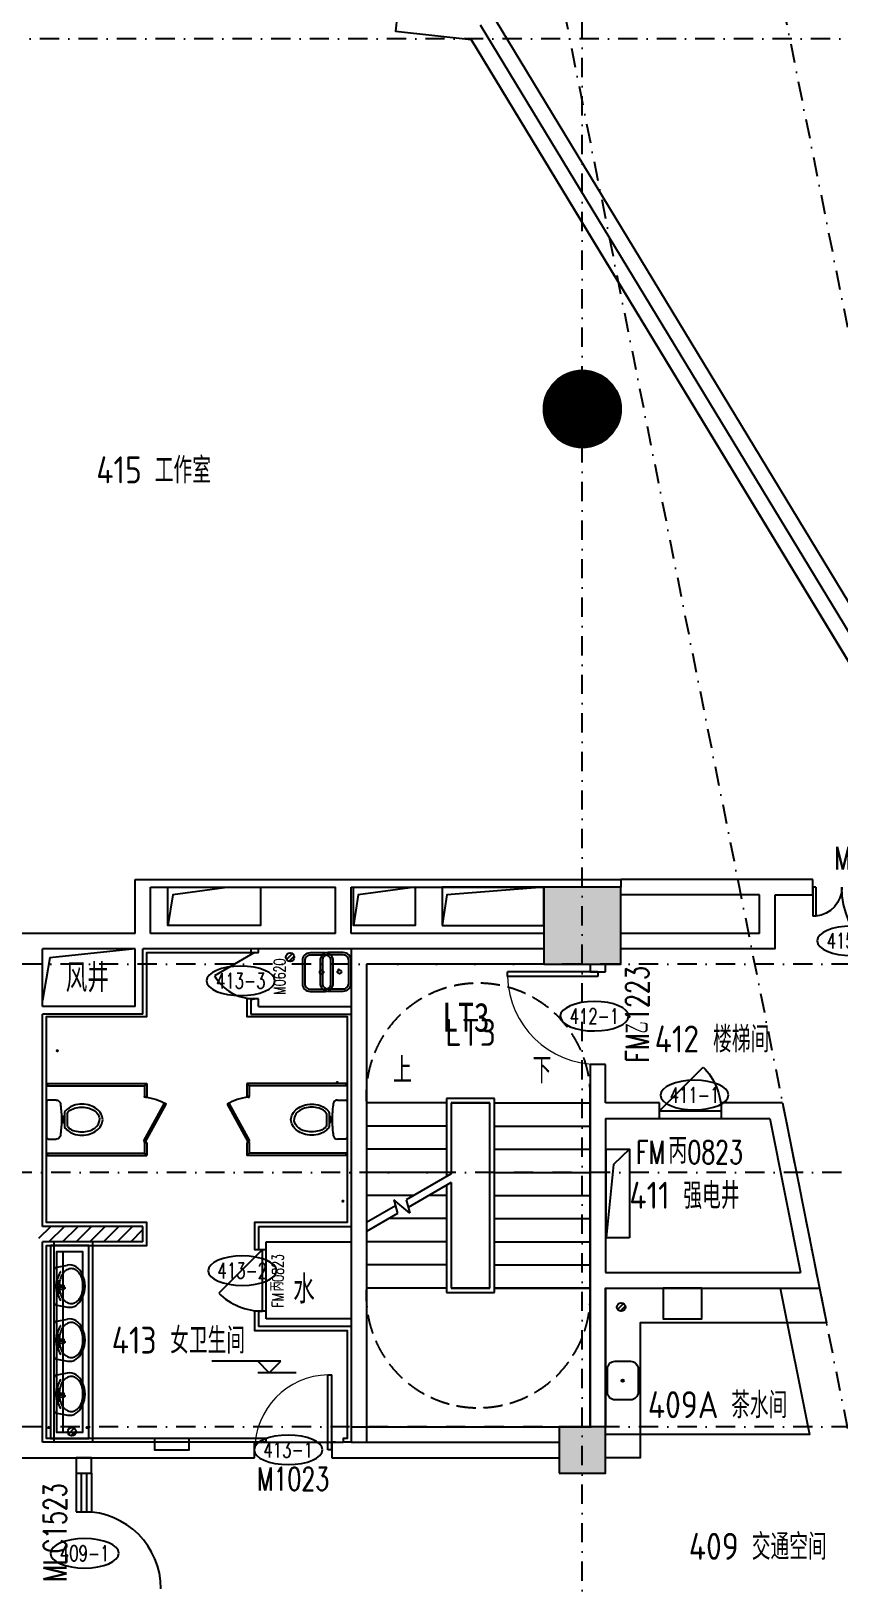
# Model space of a CAD drawing. Extents: x -354516 to 794396, y -401250 to -150594.
# Drawn here: x -316866 to -306387, y -322196 to -302056 of the extents above; entities that cross this region are included whole.
import ezdxf
from ezdxf.enums import TextEntityAlignment as Align

# ---------------------------------------------------------------- set-up
doc = ezdxf.new("R2010")
doc.units = 0
doc.header["$LTSCALE"] = 1000
doc.header["$MEASUREMENT"] = 0
for name, pattern in [('DASH', [0.35, 0.25, -0.1]), ('DASHDOT2', [0.5, 0.25, -0.125, 0, -0.125]), ('DOTE', [2.42, 2, -0.2, 0.02, -0.2])]:
    doc.linetypes.add(name, pattern=pattern)
for name, color, linetype in [('510p-01$0$Door No.', 252, 'Continuous'), ('an-furniture', 176, 'Continuous'), ('COLUMN', 2, 'Continuous'), ('DIM_ELEV', 3, 'Continuous'), ('DIM_LEAD', 3, 'Continuous'), ('DIM_SYMB', 3, 'Continuous'), ('DOOR_FIRE', 4, 'Continuous'), ('DOOR_FIRE_TEXT', 7, 'Continuous'), ('DOTE', 251, 'DOTE'), ('PIPE', 3, 'Continuous'), ('PUB_HATCH', 8, 'Continuous'), ('PUB_TEXT', 7, 'Continuous'), ('S_SURFACE', 6, 'Continuous'), ('SPACE', 251, 'Continuous'), ('STAIR', 250, 'Continuous'), ('text', 7, 'Continuous'), ('WALL', 2, 'Continuous'), ('WINDOW', 4, 'Continuous'), ('WINDOW_TEXT', 7, 'Continuous'), ('墙体', 7, 'Continuous'), ('房间名字和编号', 252, 'Continuous')]:
    doc.layers.add(name, color=color, linetype=linetype)
doc.layers.add('an-wc', color=253, linetype='Continuous', lineweight=25)
doc.layers.add('SLAB', color=60, linetype='Continuous', plot=False)
doc.styles.add('510p-04$0$_TCH_WINDOW', font='SIMPLEX', dxfattribs={"bigfont": 'GBCBIG'})
doc.styles.add('_TCH_DIM', font='SIMPLEX', dxfattribs={"bigfont": 'GBCBIG'})
doc.styles.add('_TCH_WINDOW', font='SIMPLEX', dxfattribs={"bigfont": 'GBCBIG'})
doc.styles.add('DIMHT', font='simhei_0.ttf', dxfattribs={"width": 0.8})
doc.styles.add('HT', font='romant.shx', dxfattribs={"width": 0.8, "bigfont": 'tjhts.shx'})
doc.styles.get("Standard").update_dxf_attribs({"font": 'gbenor.shx', "bigfont": 'gbcbig.shx'})
pattern_1 = [(45, (860121.94, 226820.36), (-88.388383, 88.388383), [])]

# ---------------------------------------------------------------- blocks, each defined once
blk = doc.blocks.new('A$C037F382F')
at = {"layer": 'an-wc'}
for p, q in [((-243, 17), (-273, 173)), ((216, 0), (-216, 0)), ((-79, 49), (-79, 29)), ((-22, 49), (-11, 121)), ((22, 49), (11, 121)), ((79, 49), (79, 29)), ((243, 17), (272, 173))]:
    blk.add_line(p, q, dxfattribs=at)
for centre, major_axis, start_param, end_param in [((0, 200), (275, 0), -0.135622, 3.277215), ((-27, 221), (200, 0), 2.725595, 3.141593), ((-27, 221), (200, 0), 3.141593, 3.55759), ((-14, 216), (215, 0), 2.324001, 2.725595), ((-6, 210), (227, 0), 1.941234, 2.324001), ((0, 200), (242, 0), 1.570796, 1.941234), ((0, 200), (242, 0), 1.200359, 1.570796), ((5, 210), (227, 0), 0.817592, 1.200359), ((14, 216), (215, 0), 0.415998, 0.817592), ((27, 221), (200, 0), 0, 0.415998), ((27, 221), (200, 0), -0.415998, 0), ((-216, 20), (27.5, 0), 3.277215, 4.712389), ((-14, 225), (215, 0), 3.55759, 3.959185), ((142, 248), (397, 0), 3.737677, 3.75941), ((-6, 218), (258, 0), 3.959185, 4.341951), ((-6, 232), (227, 0), 3.959185, 4.341951), ((0, 228), (273, 0), 4.341951, 4.419347), ((0, 242), (242, 0), 4.341951, 4.629594), ((0, -197), (348, 0), 1.631074, 1.799403), ((0, 275), (348, 0), 4.483782, 4.712389), ((0, 49), (22, 0), 3.141593, 6.283185), ((0, 121), (11, 0), -0.000069, 3.141524), ((0, 275), (348, 0), -1.570796, -1.342189), ((0, 242), (242, 0), -1.488001, -1.200359), ((0, -197), (348, 0), 1.342189, 1.510519), ((0, 228), (273, 0), -1.277754, -1.200359), ((5, 232), (227, 0), -1.200359, -0.817592), ((5, 218), (258, 0), -1.200359, -0.817592), ((14, 225), (215, 0), -0.817592, -0.415998), ((-142, 248), (397, 0), -0.617817, -0.596084), ((216, 20), (27.5, 0), 4.712389, 6.147563)]:
    blk.add_ellipse(centre, major_axis=major_axis, ratio=0.727273, start_param=start_param, end_param=end_param, dxfattribs=at)
blk = doc.blocks.new('dgfhfdhd')
at = {"layer": 'an-wc'}
for points in [[(-243, 285), (-243, -15, 0.414214), (-143, -115), (57, -115, 0.414214), (157, -15), (157, 285, 0.414214), (57, 385), (-143, 385, 0.414214)], [(-213, 285), (-213, -15, 0.414214), (-143, -85), (57, -85, 0.414214), (127, -15), (127, 285, 0.414214), (57, 355), (-143, 355, 0.414214)]]:
    blk.add_lwpolyline(points, format="xyb", close=True, dxfattribs=at)
blk.add_circle((7, 135), 25, dxfattribs=at)
blk = doc.blocks.new('GRID')
at = {"layer": '墙体', "color": 250, "linetype": 'DASHDOT2', "lineweight": -3}
for p, q in [((20697.5, 81236.4), (37415.8, -2355.2)), ((17951.9, 80687.3), (34670.2, -2904.3)), ((20936.4, 36586.5), (20936.4, 72586.5)), ((53157.6, 66586.5), (-19063.6, 66586.5)), ((107436.4, 54586.5), (-19063.6, 54586.5)), ((57305.3, 51886.5), (-19063.6, 51886.5)), ((107436.4, 48586.5), (-19063.6, 48586.5))]:
    blk.add_line(p, q, dxfattribs=at)
blk = doc.blocks.new('$DorLib2D$00000001')
for p, q in [((0.45, 0.975), (0.5, 0.975)), ((0.45, 0), (0.45, 0.975)), ((0.5, 0), (0.5, 0.975)), ((0.5, 0), (0.45, 0))]:
    blk.add_line(p, q)
at = {"lineweight": 13}
blk.add_arc((0.475, 0), 0.975, 91.4693, 180, dxfattribs=at)
blk = doc.blocks.new('$DorLib2D$00000114')
at = {"color": 0}
blk.add_line((0.5, 0), (-0.207, 0.707), dxfattribs=at)
blk.add_arc((0.5, 0), 1, 135, 180, dxfattribs=at)
blk = doc.blocks.new('$DorLib2D$00000225')
at = {"color": 0}
for p, q in [((0.475, -0.001), (0.475, 0.752)), ((0.475, 0.752), (0.5, 0.752)), ((0.5, -0.001), (0.5, 0.752)), ((-0.5, 0), (-0.5, 0.252)), ((-0.475, 0.252), (-0.5, 0.252)), ((-0.475, 0), (-0.475, 0.252)), ((-0.475, 0), (-0.5, 0)), ((0.475, -0.001), (0.5, -0.001))]:
    blk.add_line(p, q, dxfattribs=at)
for centre, radius, start, end in [((0.505, -0.002), 0.755, 92.2493, 179.7238), ((-0.501, 0.003), 0.251, 359.7899, 84.0974)]:
    blk.add_arc(centre, radius, start, end, dxfattribs=at)
blk = doc.blocks.new('_FZH')
at = {"color": 255}
blk.add_lwpolyline([(-0.5, -0.5), (0.5, -0.5), (0.5, 0.5), (-0.5, 0.5)], close=True, dxfattribs=at)
at = {"layer": 'PUB_HATCH', "color": 250}
blk.add_solid([(-0.5, -0.5), (0.5, -0.5), (-0.5, 0.5), (0.5, 0.5)], dxfattribs=at)
blk = doc.blocks.new('_YZH')
at = {"color": 255}
blk.add_circle((0, 0), 0.5, dxfattribs=at)
at = {"layer": 'PUB_HATCH', "color": 250, "const_width": 0.5}
blk.add_lwpolyline([(-0.25, 0, 1), (0.25, 0, 1)], format="xyb", close=True, dxfattribs=at)
blk = doc.blocks.new('510p-04$0$Door_Tag')
at = {"extrusion": (0, 0, -1)}
blk.add_ellipse((0, 0), major_axis=(443, 1), ratio=0.431859, dxfattribs=at)
at = {"style": '510p-04$0$_TCH_WINDOW', "width": 0.705882}
blk.add_attdef('DOOR_TAG', text='', height=200, dxfattribs=at).set_placement((0, 0), align=Align.MIDDLE_CENTER)
blk = doc.blocks.new('F8D958FG9FF')
at = {"layer": '房间名字和编号'}
for s, height, p in [('415', 350, (-110931, -354942)), ('工作室', 337.6, (-110173, -354942)), ('LT3', 350, (-106406, -362238)), ('412', 350, (-103689, -362323)), ('楼梯间', 337.6, (-102931, -362323)), ('411', 350, (-104017, -364350)), ('强电井', 337.6, (-103317, -364350)), ('413', 350, (-110731, -366229)), ('女卫生间', 337.6, (-109973, -366229)), ('409A', 350, (-103777, -367066)), ('茶水间', 337.6, (-102697, -367066)), ('409', 350, (-103246, -368903)), ('交通空间', 337.6, (-102429, -368903))]:
    blk.add_text(s, height=height, dxfattribs=at).set_placement(p)
blk = doc.blocks.new('A$C5C3F4138')
at = {"layer": 'an-wc'}
for p, q in [((-79, -27), (-79, -7)), ((-22, -27), (-11, -99)), ((22, -27), (11, -99)), ((79, -27), (79, -7))]:
    blk.add_line(p, q, dxfattribs=at)
for centre, major_axis, start_param, end_param in [((0, -253), (-348, 0), 4.483782, 4.712389), ((0, -253), (-348, 0), -1.570796, -1.342189), ((0, 219), (-348, 0), 1.342189, 1.510519), ((0, -27), (-22, 0), 3.141593, 6.283185), ((0, -99), (-11, 0), -0.000069, 3.141524), ((0, 219), (-348, 0), 1.631074, 1.799403)]:
    blk.add_ellipse(centre, major_axis=major_axis, ratio=0.727273, start_param=start_param, end_param=end_param, dxfattribs=at)
blk = doc.blocks.new('DFHGKHJKJSSS')
at = {"layer": 'an-wc'}
for points in [[(-875, -637), (-875, 1863), (-375, 1863), (-375, -637)], [(-715, -557), (-715, 1783), (-455, 1783), (-455, -557)]]:
    blk.add_lwpolyline(points, close=True, dxfattribs=at)
blk.add_lwpolyline([(-715, -557), (-795, -557), (-795, 1783), (-715, 1783)], dxfattribs=at)
at = {"layer": 'an-wc', "rotation": 90}
for p in [(-795, 1313), (-795, 613), (-795, -87)]:
    blk.add_blockref('A$C5C3F4138', p, dxfattribs=at)
blk = doc.blocks.new('$DorLib2D$00000228')
at = {"color": 0}
blk.add_line((0.5, 0), (0, 0.866), dxfattribs=at)
blk.add_arc((0.5, 0), 1, 120, 180, dxfattribs=at)
blk = doc.blocks.new('23F2D3D3')
at = {"layer": 'an-wc'}
for p, q in [((-1215240, -543435), (-1216540, -543435)), ((-1216540, -543435), (-1216540, -543600)), ((-1216510, -543465), (-1216510, -543600)), ((-1215240, -543465), (-1216510, -543465)), ((-1216794, -543703), (-1216772, -543690)), ((-1216524, -544190), (-1216794, -543703)), ((-1216502, -544176), (-1216772, -543690)), ((-1216510, -543600), (-1216540, -543600)), ((-1215367, -543647), (-1215262, -543647)), ((-1215240, -543668), (-1215240, -544133)), ((-1215510, -543820), (-1215510, -543981)), ((-1215473, -543805), (-1215473, -543998)), ((-1215473, -543863), (-1215454, -543863)), ((-1215454, -543938), (-1215473, -543938)), ((-1215454, -543863), (-1215454, -543873)), ((-1215454, -543873), (-1215435, -543873)), ((-1215454, -543927), (-1215454, -543873)), ((-1215454, -543927), (-1215454, -543938)), ((-1215435, -543927), (-1215454, -543927)), ((-1215262, -544154), (-1215367, -544154)), ((-1216510, -544200), (-1216540, -544200)), ((-1216540, -544200), (-1216540, -544365)), ((-1215240, -544365), (-1216540, -544365)), ((-1216524, -544190), (-1216502, -544176)), ((-1216510, -544200), (-1216510, -544335)), ((-1215240, -544335), (-1216510, -544335))]:
    blk.add_line(p, q, dxfattribs=at)
for points in [[(-1216524, -543601), (-1216524, -543611), (-1216513, -543611), (-1216513, -543601)], [(-1216513, -544200), (-1216513, -544188), (-1216524, -544188), (-1216524, -544200)]]:
    blk.add_lwpolyline(points, dxfattribs=at)
for points in [[(-1215969, -543902, -0.128381), (-1215950, -543829, -0.106268), (-1215890, -543760, -0.085065), (-1215806, -543718, -0.074422), (-1215699, -543702, -0.074422), (-1215592, -543718, -0.093985), (-1215518, -543760, -0.073872), (-1215473, -543805, -0.130921)], [(-1215510, -543820, 0.073654), (-1215532, -543790, 0.085065), (-1215604, -543754, 0.074422), (-1215699, -543739, 0.074422), (-1215794, -543754, 0.085065), (-1215866, -543790, 0.106268), (-1215915, -543846, 0.128381), (-1215929, -543899, 0.131396)], [(-1215473, -543998, -0.073872), (-1215518, -544043, -0.093985), (-1215592, -544086, -0.074422), (-1215699, -544102, -0.074422), (-1215806, -544086, -0.085065), (-1215890, -544043, -0.106268), (-1215950, -543975, -0.128381), (-1215969, -543902, -0.130921)], [(-1215510, -543981, -0.073654), (-1215532, -544011, -0.085065), (-1215604, -544047, -0.074422), (-1215699, -544061, -0.074422), (-1215794, -544047, -0.085065), (-1215866, -544011, -0.106268), (-1215915, -543955, -0.128381), (-1215929, -543902, -0.131396)]]:
    blk.add_lwpolyline(points, format="xyb", dxfattribs=at)
for centre, radius, start, end in [((-1216488, -544171), 560, 93.7719, 123.231), ((-1213933, -543900), 1502, 172.0681, 178.9699), ((-1215367, -543701), 54, 90, 172.0681), ((-1215262, -543668), 21.6, 0, 90), ((-1213933, -543900), 1502, 178.9699, 181.0301), ((-1213933, -543900), 1502, 181.0301, 187.9319), ((-1215367, -544100), 54, 187.9319, 270), ((-1215262, -544133), 21.6, 270, 0)]:
    blk.add_arc(centre, radius, start, end, dxfattribs=at)
for points in [[(-1216540, -543435), (-1216540, -543465), (-1216510, -543435), (-1216510, -543465)], [(-1215270, -543435), (-1215270, -543465), (-1215240, -543435), (-1215240, -543465)], [(-1216540, -544335), (-1216540, -544365), (-1216510, -544335), (-1216510, -544365)], [(-1215270, -544335), (-1215270, -544365), (-1215240, -544335), (-1215240, -544365)]]:
    blk.add_trace(points, dxfattribs=at)

msp = doc.modelspace()

# ---------------------------------------------------------------- hatches: boundary and pattern name
at = {"layer": 'PIPE'}
h = msp.add_hatch(dxfattribs=at)
h.set_pattern_fill('ANSI31', color=256, scale=25)
h.set_pattern_definition([(45, (-306959.704, 144819.44), (-28.0633004, 28.0633004), [])])
edge = h.paths.add_edge_path()
edge.add_arc((-313506.2, -314066.6), 55, 0, 360)
h = msp.add_hatch(dxfattribs=at)
h.set_pattern_fill('ANSI31', color=256, scale=25)
h.set_pattern_definition([(45, (-302665.704, 140280.94), (-28.0633004, 28.0633004), [])])
edge = h.paths.add_edge_path()
edge.add_arc((-309212.2, -318605.1), 55, 0, 360)
h = msp.add_hatch(dxfattribs=at)
h.set_pattern_fill('ANSI31', color=256, scale=25)
h.set_pattern_definition([(45, (-309789.204, 138664.44), (-28.0633004, 28.0633004), [])])
edge = h.paths.add_edge_path()
edge.add_arc((-316335.7, -320221.6), 55, 0, 360)
at = {"layer": 'PUB_HATCH'}
h = msp.add_hatch(dxfattribs=at)
h.set_pattern_fill('普通砖', color=256, scale=50, style=0)
h.set_pattern_definition(pattern_1)
h.paths.add_polyline_path([(-314015.7, -313958.1), (-314015.7, -314008.1), (-313915.7, -314008.1), (-313915.7, -313958.1), (-313949, -313891.4)])
h = msp.add_hatch(dxfattribs=at)
h.set_pattern_fill('普通砖', color=256, scale=50, style=0)
h.set_pattern_definition(pattern_1)
h.paths.add_polyline_path([(-313915.7, -314708.1), (-313915.7, -314608.1), (-314015.7, -314608.1), (-314015.7, -314808.1)])
h = msp.add_hatch(dxfattribs=at)
h.set_pattern_fill('普通砖', color=256, scale=50, style=0)
h.set_pattern_definition([(45, (859921.94, 226820.36), (-88.388383, 88.388383), [])])
h.paths.add_polyline_path([(-315415.7, -317558.1), (-316715.7, -317558.1), (-316815.7, -317658.1), (-316715.7, -317758.1), (-315415.7, -317758.1)])

# ---------------------------------------------------------------- linework, layer by layer
at = {"layer": 'an-furniture'}
msp.add_lwpolyline([(-308667.8, -318358), (-308667.8, -318758), (-308167.8, -318758), (-308167.8, -318358)], close=True, dxfattribs=at)
msp.add_lwpolyline([(-309090.7, -319808), (-309290.7, -319808, -0.4142136), (-309390.7, -319708), (-309390.7, -319408, -0.4142136), (-309290.7, -319308), (-309090.7, -319308, -0.4142136), (-308990.7, -319408), (-308990.7, -319708, -0.4142136)], format="xyb", close=True, dxfattribs=at)
msp.add_circle((-309190.7, -319558), 15, dxfattribs=at)
at = {"layer": 'an-wc'}
for p, q in [((-316565.7, -320358.1), (-316565.7, -317758.1)), ((-316065.8, -320358.1), (-316065.8, -317758.1))]:
    msp.add_line(p, q, dxfattribs=at)
for points in [[(-306640, -318358.1), (-306550, -318808), (-308965.7, -318808), (-308965.7, -320558.1), (-309415.7, -320558.1), (-309415.7, -318358.1)], [(-315265.7, -320308.1), (-315265.7, -320458.1), (-314815.7, -320458.1), (-314815.7, -320308.1)]]:
    msp.add_lwpolyline(points, close=True, dxfattribs=at)
at = {"layer": 'DIM_ELEV'}
for p, q in [((-313625.6, -319308.4), (-314523.1, -319308.4)), ((-313775.6, -319458.4), (-313925.6, -319308.4)), ((-313775.6, -319458.4), (-313625.6, -319308.4)), ((-313425.6, -319458.4), (-313925.6, -319458.4))]:
    msp.add_line(p, q, dxfattribs=at)
at = {"layer": 'DIM_LEAD', "const_width": 20}
for points in [[(-312875.5, -314243.1, 1), (-312875.5, -314223.1, 1)], [(-316515, -315281.4, 1), (-316535, -315281.4, 1)], [(-312903.8, -315693.1, 1), (-312883.8, -315693.1, 1)], [(-312830.3, -317230.9, 1), (-312810.3, -317230.9, 1)], [(-316637.8, -320158, 1), (-316637.8, -320178, 1)], [(-316140.1, -320158, 1), (-316140.1, -320178, 1)]]:
    msp.add_lwpolyline(points, format="xyb", close=True, dxfattribs=at)
at = {"layer": 'DIM_SYMB'}
for points in [[(-314290.7, -313158.1), (-315028, -313257.6), (-315090.7, -313658.1)], [(-311885.7, -313158.1), (-312623, -313257.6), (-312685.7, -313658.1)]]:
    msp.add_lwpolyline(points, dxfattribs=at)
at = {"layer": 'DIM_SYMB', "color": 251}
msp.add_lwpolyline([(-310215.7, -313158.1), (-311473, -313257.6), (-311535.7, -313658.1)], dxfattribs=at)
at = {"layer": 'DIM_SYMB'}
for points in [[(-312065.7, -315808, 0, 0, 0), (-312065.7, -316858, 80, 0, 0), (-312065.7, -317158, 0, 0, 0)], [(-310265.7, -315808, 0, 0, 0), (-310265.7, -319258, 0, 0, 0), (-312065.7, -319258, 0, 0, 0), (-312065.7, -317758, 80, 0, 0), (-312065.7, -317458, 0, 0, 0)]]:
    msp.add_lwpolyline(points, format="xyseb", dxfattribs=at)
at = {"layer": 'DOOR_FIRE'}
for p, q in [((-308715.7, -316058, 100), (-307915.7, -316058, 100)), ((-308715.7, -316158.1), (-307915.7, -316158)), ((-313865.7, -318658.1), (-313865.7, -317858.1))]:
    msp.add_line(p, q, dxfattribs=at)
at = {"layer": 'PIPE'}
for centre in [(-313506.2, -314066.6), (-309212.2, -318605.1), (-316335.7, -320221.6)]:
    msp.add_circle(centre, 55, dxfattribs=at)
at = {"layer": 'S_SURFACE'}
for points in [[(-313815.7, -320358.1), (-313815.7, -320308.1), (-316665.7, -320308.1), (-316665.7, -317808.1), (-315365.7, -317808.1), (-315365.7, -317508.1), (-316665.7, -317508), (-316665.7, -314838.1), (-315365.8, -314838.1), (-315365.7, -314008.1), (-314015.7, -314008.1)], [(-314015.7, -314608.1), (-314065.7, -314608.1), (-314065.7, -314838.1), (-312765.7, -314838.1), (-312765.7, -317508), (-313965.7, -317508), (-313965.7, -317858.1), (-313915.7, -317858.1)], [(-313915.7, -318658.1), (-313965.7, -318658.1), (-313965.7, -318908), (-312765.7, -318908.5), (-312765.7, -320308.1), (-312815.7, -320308.1), (-312815.7, -320358.1)]]:
    msp.add_lwpolyline(points, dxfattribs=at)
at = {"layer": 'SLAB', "color": 251}
for points in [[(-315090.7, -313158.1), (-313890.7, -313158.1), (-313890.7, -313658.1), (-315090.7, -313658.1)], [(-312685.7, -313158.1), (-311885.7, -313158.1), (-311885.7, -313658.1), (-312685.7, -313658.1)], [(-311535.7, -313658.1), (-310215.7, -313658.1), (-310215.7, -313158.1), (-311535.7, -313158.1)], [(-309105.4, -317708.1), (-309405.4, -317708.1), (-309405.4, -316558.1), (-309105.4, -316558.1)]]:
    msp.add_lwpolyline(points, close=True, dxfattribs=at)
msp.add_lwpolyline([(-309105.4, -316558.1), (-309313.1, -316754.5), (-309405.4, -317708.1)], dxfattribs=at)
at = {"layer": 'STAIR'}
for p, q in [((-311475.7, -315958), (-312515.7, -315958)), ((-310855.7, -315898), (-311475.7, -315898)), ((-311475.7, -315898), (-311475.7, -316909.6)), ((-311415.7, -315958), (-311415.7, -316875)), ((-310915.7, -315958), (-311415.7, -315958)), ((-311415.7, -315958), (-311415.7, -316875)), ((-311415.7, -315958), (-310915.7, -315958)), ((-310915.7, -318358), (-310915.7, -315958)), ((-310915.7, -318358), (-310915.7, -315958)), ((-310855.7, -318418), (-310855.7, -315898)), ((-310855.7, -315958), (-309615.7, -315958)), ((-309615.7, -318358), (-309615.7, -315958)), ((-311475.7, -316258), (-312515.7, -316258)), ((-310855.7, -316258), (-309615.7, -316258)), ((-311475.7, -316558), (-312515.7, -316558)), ((-310855.7, -316558), (-309615.7, -316558)), ((-311475.7, -316858), (-312515.7, -316858)), ((-311415.7, -316875), (-312001.3, -317213.1)), ((-311415.7, -316990.4), (-311974.5, -317313.1)), ((-311415.7, -316990.4), (-311415.7, -318358)), ((-311415.7, -316990.4), (-311415.7, -318358)), ((-310855.7, -316858), (-309615.7, -316858)), ((-311905.9, -317158), (-312515.7, -317158)), ((-311475.7, -317158), (-311705.9, -317158)), ((-311475.7, -317025.1), (-311475.7, -318418)), ((-310855.7, -317158), (-309615.7, -317158)), ((-312139.6, -317292.9), (-312515.7, -317510.1)), ((-312112.8, -317392.9), (-312515.7, -317625.5)), ((-311955.1, -317385.4), (-312161.2, -317212.5)), ((-312161.2, -317212.5), (-312112.8, -317392.9)), ((-312001.3, -317213.1), (-311955.1, -317385.4)), ((-311475.7, -317458), (-312225.5, -317458)), ((-310855.7, -317458), (-309615.7, -317458)), ((-311475.7, -317758), (-312515.7, -317758)), ((-310855.7, -317758), (-309615.7, -317758)), ((-311475.7, -318058), (-312515.7, -318058)), ((-310855.7, -318058), (-309615.7, -318058)), ((-312715.7, -318358), (-312715.7, -320158)), ((-311475.7, -318358), (-312515.7, -318358)), ((-311475.7, -318358), (-312515.7, -318358)), ((-311415.7, -318358), (-310915.7, -318358)), ((-310915.7, -318358), (-311415.7, -318358)), ((-310855.7, -318358), (-309615.7, -318358)), ((-309615.7, -318358), (-310855.7, -318358)), ((-309615.7, -320158), (-309615.7, -318358)), ((-311475.7, -318418), (-310855.7, -318418)), ((-312715.7, -320158), (-309615.7, -320158))]:
    msp.add_line(p, q, dxfattribs=at)
msp.add_lwpolyline([(-315515.8, -313958.1), (-316620.3, -314075.5), (-316715.7, -314628.1)], dxfattribs=at)
at = {"layer": 'STAIR', "linetype": 'DASH'}
for centre, start, end in [((-311065.7, -315858), 356.05211, 183.94789), ((-311065.7, -315858), 356.05211, 183.94789), ((-311065.7, -318458), 176.05211, 3.94789)]:
    msp.add_arc(centre, 1453.4, start, end, dxfattribs=at)
at = {"layer": 'WALL', "color": 0}
for p, q in [((-312140.4, -302056.2), (-311157, -302166.6)), ((-304603.5, -312585.6), (-311037.3, -301978.2)), ((-304803.5, -312641.5), (-311157, -302166.6))]:
    msp.add_line(p, q, dxfattribs=at)
at = {"layer": 'WALL'}
for p, q in [((-315515.7, -313058.1), (-312715.7, -313058.1)), ((-315515.7, -313758.1), (-315515.7, -313058.1)), ((-315315.7, -313158.1), (-312915.7, -313158.1)), ((-315315.7, -313758.1), (-315315.7, -313158.1)), ((-312915.7, -313758.1), (-312915.7, -313158.1)), ((-312715.7, -313058.1), (-309415.7, -313058.1)), ((-312715.7, -313758.1), (-312715.7, -313158.1)), ((-312715.7, -313158.1), (-310215.7, -313158.1)), ((-309415.7, -313058.1), (-309215.7, -313058.1)), ((-309215.7, -313058.1), (-309215.7, -313158.1)), ((-307215.7, -313058.1), (-309215.7, -313058.1)), ((-306724.6, -313058.1), (-307215.7, -313058.1)), ((-306724.6, -313258.1), (-306724.6, -313058.1)), ((-307415.7, -313258.1), (-309215.7, -313258.1)), ((-307415.7, -313758.1), (-307415.7, -313258.1)), ((-307215.7, -313258.1), (-306724.6, -313258.1)), ((-307215.7, -313958.1), (-307215.7, -313258.1)), ((-316715.7, -313758.1), (-318985, -313758.1)), ((-315515.7, -313758.1), (-316715.7, -313758.1)), ((-315515.7, -313758.1), (-315515.7, -313758.1)), ((-314115.7, -313758.1), (-315315.7, -313758.1)), ((-312915.7, -313758.1), (-314115.7, -313758.1)), ((-310215.7, -313758.1), (-312715.7, -313758.1)), ((-307415.7, -313758.1), (-309215.7, -313758.1)), ((-316715.7, -314708.1), (-316715.7, -313958.1)), ((-315515.7, -313958.1), (-316715.7, -313958.1)), ((-316715.7, -314708.1), (-316715.7, -313958.1)), ((-315515.8, -313958.1), (-316715.7, -313958.1)), ((-315515.8, -314708.1), (-315515.8, -313958.1)), ((-314015.7, -313958.1), (-315415.8, -313958.1)), ((-315415.8, -314808.1), (-315415.8, -313958.1)), ((-315315.7, -313958.1), (-315415.7, -313958.1)), ((-314215.7, -313958.1), (-315315.7, -313958.1)), ((-312715.7, -313958.1), (-314115.7, -313958.1)), ((-314015.7, -313958.1), (-314015.7, -314008.1)), ((-312715.7, -313958.1), (-313915.7, -313958.1)), ((-313915.7, -314008.1), (-313915.7, -313958.1)), ((-310215.7, -313958.1), (-312915.7, -313958.1)), ((-312715.7, -313958.1), (-312715.7, -317558.1)), ((-310215.7, -313958.1), (-312715.7, -313958.1)), ((-307215.7, -313958.1), (-309215.7, -313958.1)), ((-314015.7, -314008.1), (-313915.7, -314008.1)), ((-312715.7, -314158.1), (-312715.7, -317758.1)), ((-310215.7, -314158.1), (-312515.7, -314158.1)), ((-312515.7, -314158.1), (-312515.7, -315196.4)), ((-309615.7, -314158.1), (-309615.7, -314258.1)), ((-309415.7, -314258.1), (-309415.7, -314158.1)), ((-309615.7, -314258.1), (-309415.7, -314258.1)), ((-315515.8, -314708.1), (-316715.7, -314708.1)), ((-313915.7, -314608.1), (-314015.7, -314608.1)), ((-314015.7, -314608.1), (-314015.7, -314808.1)), ((-313915.7, -314708.1), (-313915.7, -314608.1)), ((-313915.7, -314708.1), (-312715.7, -314708.1)), ((-316715.7, -317358.1), (-316715.7, -314808.1)), ((-315415.8, -314808.1), (-316715.7, -314808.1)), ((-316715.7, -317358.1), (-316715.7, -314808.1)), ((-314015.7, -314808.1), (-312715.7, -314808.1)), ((-312515.7, -314808.1), (-312515.7, -317558.1)), ((-309415.7, -315458.1), (-309615.7, -315458.1)), ((-309615.7, -315458.1), (-309615.7, -315958.1)), ((-309415.7, -315958.1), (-309415.7, -315458.1)), ((-309615.7, -315958.1), (-309615.7, -318358.1)), ((-308715.7, -315958), (-309415.7, -315958.1)), ((-308715.7, -316158), (-308715.7, -315958)), ((-307120, -315958), (-307915.7, -315958)), ((-307915.7, -315958), (-307915.7, -316158)), ((-307120, -315958), (-306640, -318358.1)), ((-309415.7, -316158.1), (-308715.7, -316158)), ((-309415.7, -316158.1), (-309415.7, -318158.1)), ((-307915.7, -316158), (-307283.9, -316158)), ((-307283.9, -316158), (-306883.9, -318158.1)), ((-316715.7, -317558.1), (-316715.7, -317358.1)), ((-316715.7, -317558.1), (-316715.7, -317358.1)), ((-315415.7, -317558.1), (-316715.7, -317558.1)), ((-315415.7, -317758.1), (-315415.7, -317558.1)), ((-313915.7, -317558.1), (-313915.7, -317858.1)), ((-313915.7, -317558.1), (-312715.7, -317558.1)), ((-312515.7, -317558.1), (-312515.7, -318758.1)), ((-316715.7, -320358.1), (-316715.7, -317758.1)), ((-315415.7, -317758.1), (-316715.7, -317758.1)), ((-316715.7, -320358.1), (-316715.7, -317758.1)), ((-313815.7, -317858.1), (-313815.7, -317758.1)), ((-313815.7, -317758.1), (-312715.7, -317758.1)), ((-312715.7, -317758.1), (-312715.7, -318608.1)), ((-313915.7, -317858.1), (-313815.7, -317858.1)), ((-309415.7, -318158.1), (-306883.9, -318158.1)), ((-309615.7, -318358.1), (-309615.7, -320158.1)), ((-309415.7, -318358.1), (-306640, -318358.1)), ((-309415.7, -318358.1), (-309415.7, -320158.1)), ((-313815.7, -318658.1), (-313915.7, -318658.1)), ((-313915.7, -318658.1), (-313915.7, -318858.1)), ((-313815.7, -318758.1), (-313815.7, -318658.1)), ((-312715.7, -318758.1), (-313815.7, -318758.1)), ((-312715.7, -318608.1), (-312715.7, -320358.1)), ((-312715.7, -318708.1), (-312715.7, -320358.1)), ((-312515.7, -318758.1), (-312515.7, -320358.1)), ((-312715.7, -318858.1), (-313915.7, -318858.1)), ((-313965.7, -320358.1), (-316715.7, -320358.1)), ((-313815.7, -320358.1), (-316715.7, -320358.1)), ((-313965.7, -320558.1), (-313965.7, -320358.1)), ((-312915.7, -320358.1), (-312965.7, -320358.1)), ((-312965.7, -320358.1), (-312965.7, -320558.1)), ((-312715.7, -320358.1), (-312815.7, -320358.1)), ((-312715.7, -320358.1), (-310015.7, -320358.1)), ((-317664.9, -320558.1), (-316715.7, -320558.1)), ((-316715.7, -320558.1), (-313965.7, -320558.1)), ((-316280.7, -320558.1), (-316280.7, -320758.8)), ((-316080.7, -320558.1), (-316280.7, -320558.1)), ((-316080.7, -320758.8), (-316080.7, -320558.1)), ((-312965.7, -320558.1), (-312715.7, -320558.1)), ((-312715.7, -320558.1), (-310015.7, -320558.1)), ((-316280.7, -320758.8), (-316080.7, -320758.8))]:
    msp.add_line(p, q, dxfattribs=at)
msp.add_lwpolyline([(-312119.2, -301857.4), (-312140.4, -302056.2), (-311157, -302166.6), (-304803.5, -312641.5), (-304803.5, -313558.1), (-304374.4, -313558.1), (-304374.4, -312965.6), (-304374.4, -312574.3), (-313135, -298128.8), (-313433.2, -298097.2)], close=True, dxfattribs=at)
at = {"layer": 'WINDOW'}
for p, q in [((-313815.7, -318658.1), (-313815.7, -317858.1)), ((-313965.7, -320358.1), (-312965.7, -320358.1)), ((-313815.7, -320358.1), (-312815.7, -320358.1)), ((-316280.7, -320758.8), (-316280.7, -321258.8)), ((-316214, -320758.8), (-316214, -321258.8)), ((-316147.4, -320758.8), (-316147.4, -321258.8)), ((-316080.7, -320758.8), (-316080.7, -321258.8)), ((-316280.7, -321258.8), (-316080.7, -321258.8))]:
    msp.add_line(p, q, dxfattribs=at)
at = {"layer": 'WINDOW', "color": 251}
msp.add_lwpolyline([(-307149.9, -318358.1), (-306769.9, -320258.1), (-309415.7, -320258.1)], dxfattribs=at)
at = {"layer": 'WINDOW'}
msp.add_arc((-316180.7, -322258.8), 1000, 0, 90, dxfattribs=at)

# ---------------------------------------------------------------- block references
at = {"layer": '510p-01$0$Door No.'}
for p, values in [((-306225.6, -313855.3), {'DOOR_TAG': '415-1'}), ((-314146.1, -314374.2), {'DOOR_TAG': '413-3'}), ((-309558.4, -314832.9), {'DOOR_TAG': '412-1'}), ((-308260.9, -315855.6), {'DOOR_TAG': '411-1'}), ((-314126.2, -318133.1), {'DOOR_TAG': '413-2'}), ((-313530.3, -320456.4), {'DOOR_TAG': '413-1'}), ((-316171, -321798.4), {'DOOR_TAG': '409-1'})]:
    msp.add_blockref('510p-04$0$Door_Tag', p, dxfattribs=at).add_auto_attribs(values)
at = {"layer": 'an-wc'}
msp.add_blockref('dgfhfdhd', (-312873, -314392.7), dxfattribs=at)
at = {"layer": 'an-wc', "xscale": -1, "rotation": 180}
msp.add_blockref('DFHGKHJKJSSS', (-315740.4, -318444.7), dxfattribs=at)
at = {"layer": 'an-wc', "rotation": 270.0000000000002}
for p in [(-316565.7, -318333.1), (-316565.7, -319033.1), (-316565.7, -319733)]:
    msp.add_blockref('A$C037F382F', p, dxfattribs=at)
at = {"layer": 'COLUMN'}
for name, p, xscale, yscale, zscale in [('_YZH', (-309715.7, -306958), 1000, 1000, 1000), ('_FZH', (-309715.7, -313658.1), 999.9999999998654, 999.9999999998654, 999.9999999998654), ('_FZH', (-309715.7, -320458.1), 600, 600, 600)]:
    msp.add_blockref(name, p, dxfattribs=dict(at, xscale=xscale, yscale=yscale, zscale=zscale))
at = {"layer": 'DOOR_FIRE'}
ref = msp.add_blockref('$DorLib2D$00000001', (-309515.7, -314858.1), dxfattribs=dict(at, xscale=-1200, yscale=-1200, zscale=200, rotation=270))
ref.add_attrib('A', 'FM乙1223', (-308854.5, -315433.1), dxfattribs={"layer": 'DOOR_FIRE_TEXT', "height": 297.5, "rotation": 90, "style": '_TCH_WINDOW', "width": 0.705882})
at = {"layer": 'DOOR_FIRE', "yscale": 800}
for p, xscale, zscale, rotation in [((-308315.7, -316058), -800, 200, 0.001560836440255287), ((-313865.7, -318258.1), 800, 100, 90)]:
    msp.add_blockref('$DorLib2D$00000114', p, dxfattribs=dict(at, xscale=xscale, zscale=zscale, rotation=rotation))
at = {"layer": 'DOTE'}
msp.add_blockref('GRID', (-330652.1, -368744.6), dxfattribs=at)
at = {"layer": 'S_SURFACE', "xscale": -1}
msp.add_blockref('23F2D3D3', (-1531905.9, 227727.4), dxfattribs=at)
at = {"layer": 'S_SURFACE'}
msp.add_blockref('23F2D3D3', (902474.5, 227727.4), dxfattribs=at)
at = {"layer": 'WALL'}
msp.add_blockref('dgfhfdhd', (-313103.9, -314396.3), dxfattribs=at)
at = {"layer": 'WINDOW'}
ref = msp.add_blockref('$DorLib2D$00000225', (-305974.6, -313158.1), dxfattribs=dict(at, xscale=-1500, yscale=1500, zscale=-1500, rotation=180))
ref.add_attrib('A', 'M1523', (-306444.6, -312931.8), dxfattribs={"layer": 'WINDOW_TEXT', "height": 297.5, "rotation": 0, "style": '_TCH_WINDOW', "width": 0.705882})
ref = msp.add_blockref('$DorLib2D$00000228', (-313965.7, -314308.1), dxfattribs=dict(at, xscale=600, yscale=600, zscale=600, rotation=90))
ref.add_attrib('A', 'M0620', (-313566.3, -314553.1), dxfattribs={"layer": 'WINDOW_TEXT', "height": 148.75, "rotation": 90, "style": '_TCH_WINDOW', "width": 0.705882})
ref = msp.add_blockref('$DorLib2D$00000001', (-313465.7, -320458.1), dxfattribs=dict(at, xscale=1000, yscale=1000, zscale=1000))
ref.add_attrib('A', 'M1023', (-313935.7, -320981.8), dxfattribs={"layer": 'WINDOW_TEXT', "height": 297.5, "rotation": 0, "style": '_TCH_WINDOW', "width": 0.705882})
at = {"layer": '房间名字和编号'}
msp.add_blockref('F8D958FG9FF', (-205088.9, 47019.9), dxfattribs=at)

# ---------------------------------------------------------------- texts
at = {"layer": 'DOOR_FIRE_TEXT', "style": '_TCH_WINDOW', "width": 0.705882}
for s, height, rotation, p in [('FM', 297.5, 0.00156, (-309018.6, -316745.6)), ('0823', 297.5, 0.00156, (-308352.8, -316745.6)), ('0823', 148.75, 90, (-313590.7, -318276.6)), ('FM', 148.75, 90, (-313590.7, -318609.5))]:
    msp.add_text(s, height=height, rotation=rotation, dxfattribs=at).set_placement(p)
at = {"layer": 'DOOR_FIRE_TEXT', "style": '_TCH_WINDOW'}
for height, rotation, p in [(337.6, 0.00156, (-308598.6, -316745.6)), (168.8, 90, (-313590.7, -318399.5))]:
    msp.add_text('丙', height=height, rotation=rotation, dxfattribs=at).set_placement(p)
at = {"layer": 'PUB_TEXT', "style": '_TCH_DIM'}
for s, p in [('上', (-312170, -315703)), ('下', (-310360.7, -315703))]:
    msp.add_text(s, height=337.6, dxfattribs=at).set_placement(p)
at = {"layer": 'SPACE', "style": 'DIMHT', "width": 0.8}
msp.add_text('LT3', height=375.53, dxfattribs=at).set_placement((-311530.9, -315033.2))
at = {"layer": 'text', "style": 'HT', "width": 0.8}
for s, p in [('风井', (-316416, -314520.2)), ('水 ', (-313464.5, -318558.7))]:
    msp.add_text(s, height=367.21, dxfattribs=at).set_placement(p)
at = {"layer": 'WINDOW_TEXT', "style": '_TCH_WINDOW', "width": 0.705882}
msp.add_text('MLC1523', height=297.5, rotation=90, dxfattribs=at).set_placement((-316407, -322168.8))

doc.saveas('drawing.dxf')
